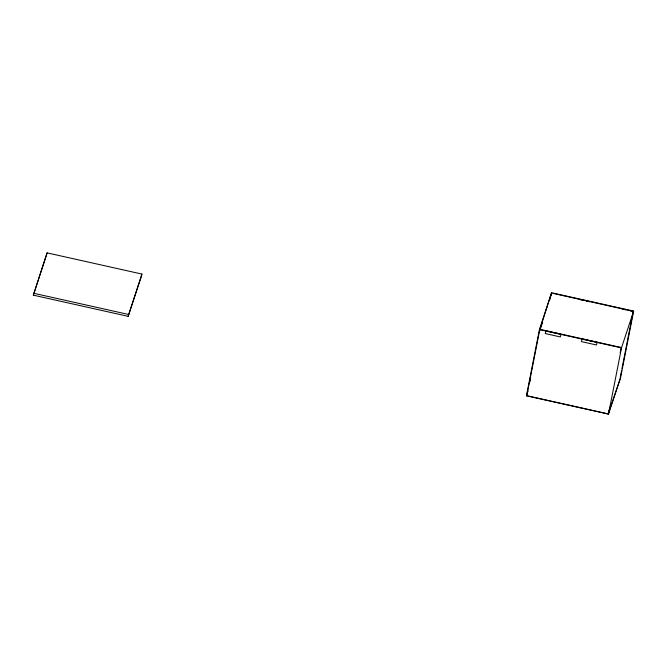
<?xml version="1.0" encoding="UTF-8"?>
<svg xmlns="http://www.w3.org/2000/svg" width="667" height="667" viewBox="0 0 667 667"><rect width="100%" height="100%" fill="white"/><g stroke="black" fill="none" stroke-linecap="round" stroke-linejoin="round"><path stroke-width="1" d="M33.35 295.164L47.115 252.876L141.896 274.062L141.529 275.955L128.139 316.35L33.35 295.164L47.115 252.876M128.139 316.35L141.896 274.062M526.421 395.798L539.486 329.24L621.552 347.582L608.496 414.124L526.421 395.798L528.014 391.012M608.496 414.124L620.593 377.622L633.65 311.08L551.584 292.738L539.778 329.656L526.788 395.873L527.422 393.964M529.665 382.266L530.657 377.23M530.157 380.674L530.532 378.739M546.306 309.621L546.707 307.587M549.783 299.975L550.583 295.898M550.925 296.115L551.584 292.738L539.42 329.581L621.486 347.907L633.65 311.08M608.788 410.83L608.187 413.89L620.593 377.622M620.177 352.76L621.002 348.566M620.177 377.697L621.636 370.41M621.961 368.626L633.033 312.289M539.745 330.849L542.688 321.986M609.163 409.846L610.138 406.887M552.901 293.372L632.574 311.172M580.298 299.666L584.367 300.575M586.401 301.025L589.453 301.709M622.136 308.988L626.155 309.888M630.157 310.805L632.166 311.256M619.518 347.299L621.536 347.757M527.855 395.931L608.546 413.965M33.725 293.272L128.506 314.457M545.831 330.874L545.306 333.575L560.363 336.943L560.897 334.234L545.831 330.874M581.999 338.919L581.474 341.621L596.531 344.989L597.065 342.288L581.999 338.919"/></g></svg>
